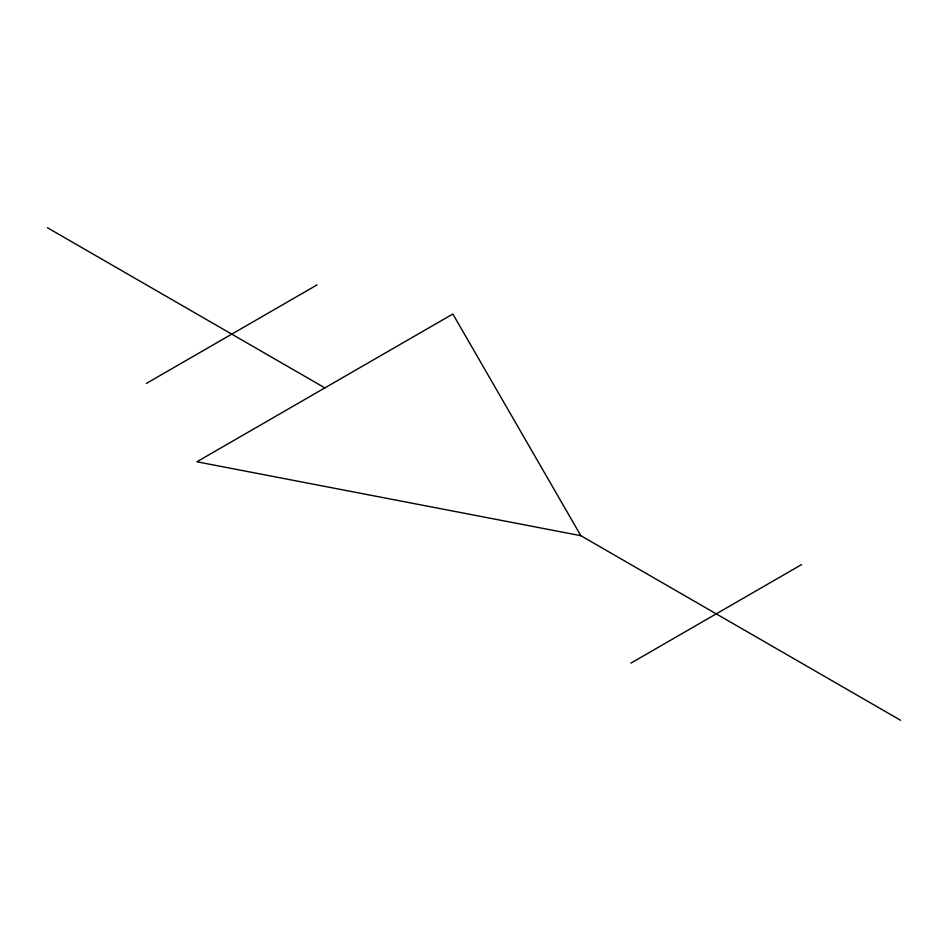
<?xml version="1.0" encoding="UTF-8"?>
<svg xmlns="http://www.w3.org/2000/svg" width="948" height="948" viewBox="0 0 948 948"><rect width="100%" height="100%" fill="white"/><g stroke="black" fill="none" stroke-linecap="round" stroke-linejoin="round"><path stroke-width="1.42" d="M146.43 383.395L317.07 284.886M630.93 663.114L801.57 564.605M580.828 535.679L196.888 461.783L452.848 314.013L580.828 535.679L900.6 720.29M47.4 227.71L324.868 387.898"/></g></svg>
